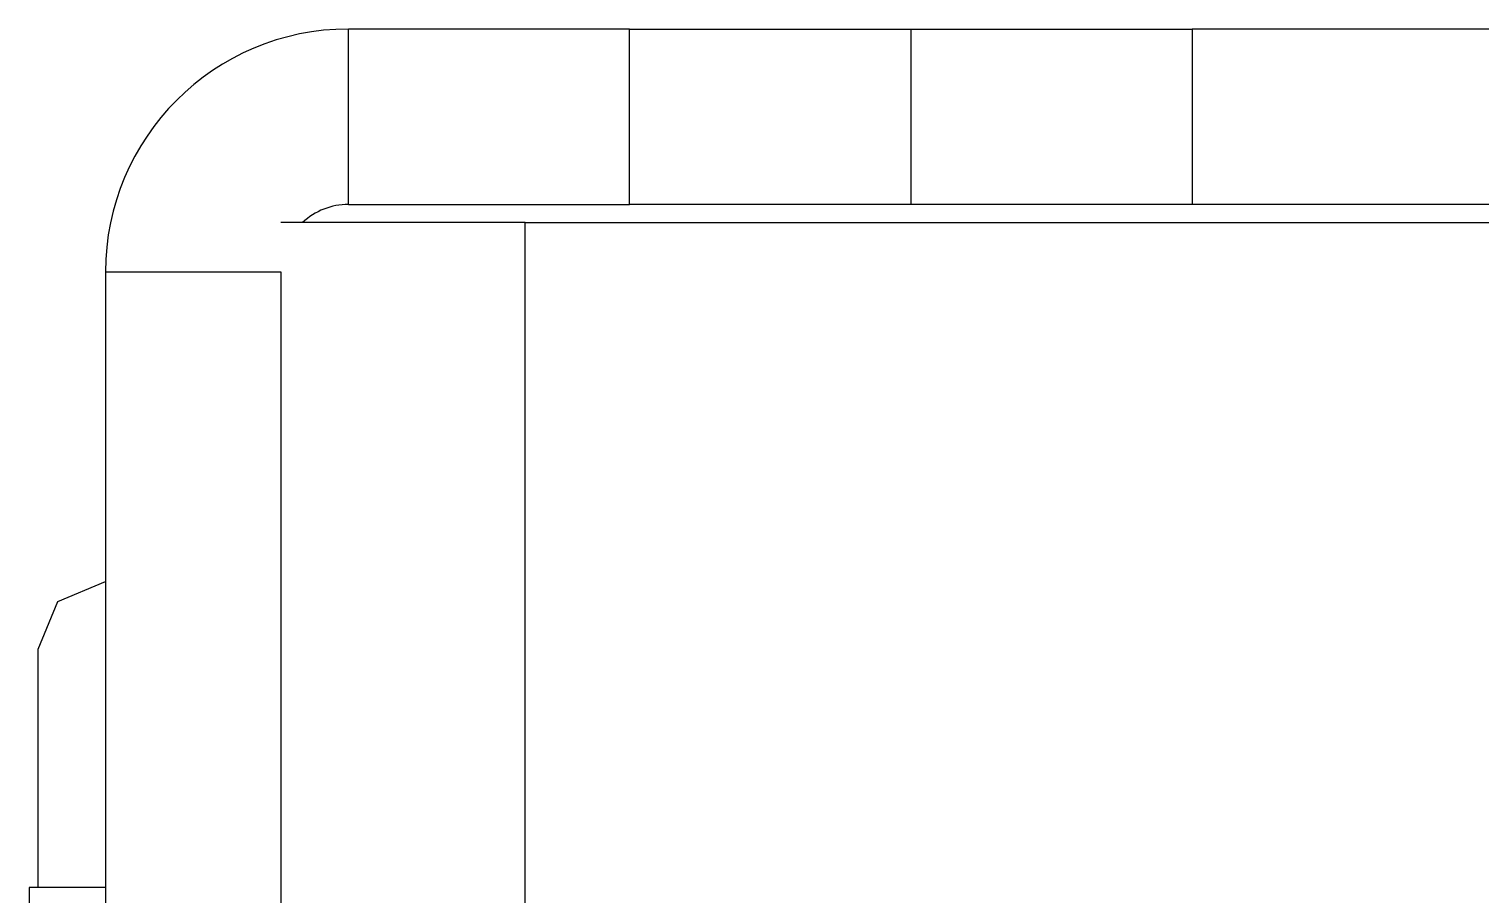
# Model space of a CAD drawing. Extents: x 8 to 102, y 11 to 162.
# Drawn here: x 65.464 to 66.11, y 106.718 to 107.103 of the extents above; entities that cross this region are included whole.
import ezdxf

# ---------------------------------------------------------------- set-up
doc = ezdxf.new("R2010")
doc.units = 0
doc.header["$MEASUREMENT"] = 0
doc.layers.add('TFR-TRI3', color=7, linetype='CONTINUOUS')

msp = doc.modelspace()

# ---------------------------------------------------------------- linework, layer by layer
at = {"layer": 'TFR-TRI3', "color": 11, "linetype": 'CONTINUOUS'}
for p, q in [((65.60634, 107.02502), (65.60634, 107.10302)), ((65.73134, 107.10302), (65.60634, 107.10302)), ((65.73134, 107.10302), (65.81973, 107.10302)), ((65.73134, 107.02502), (65.73134, 107.10302)), ((65.81973, 107.10302), (65.85634, 107.10302)), ((65.85634, 107.10302), (65.85634, 107.02502)), ((65.85634, 107.10302), (65.89295, 107.10302)), ((65.89295, 107.10302), (65.98134, 107.10302)), ((65.98134, 107.10302), (65.98134, 107.02502)), ((66.89134, 107.10302), (65.98134, 107.10302)), ((65.60634, 107.02502), (65.73134, 107.02502)), ((65.81973, 107.02502), (65.73134, 107.02502)), ((65.85634, 107.02502), (65.81973, 107.02502)), ((65.89295, 107.02502), (65.85634, 107.02502)), ((65.98134, 107.02502), (65.89295, 107.02502)), ((66.89134, 107.02502), (65.98134, 107.02502)), ((65.49834, 106.99502), (65.49834, 104.61702)), ((65.49834, 106.99502), (65.57634, 106.99502)), ((65.57634, 106.99502), (65.57634, 104.61702))]:
    msp.add_line(p, q, dxfattribs=at)
at = {"layer": 'TFR-TRI3', "color": 113, "linetype": 'CONTINUOUS'}
for p, q in [((65.60812, 107.01702), (65.57634, 107.01702)), ((65.68484, 107.01702), (65.60812, 107.01702)), ((65.68484, 107.01702), (68.46784, 107.01702)), ((65.68484, 11.26002), (65.68484, 107.01702))]:
    msp.add_line(p, q, dxfattribs=at)
at = {"layer": 'TFR-TRI3', "color": 3, "linetype": 'CONTINUOUS'}
for p, q in [((65.47712, 106.84855), (65.49834, 106.85735)), ((65.46834, 106.82734), (65.47712, 106.84855)), ((65.46834, 106.72127), (65.46834, 106.82734))]:
    msp.add_line(p, q, dxfattribs=at)
at = {"layer": 'TFR-TRI3', "color": 2, "linetype": 'CONTINUOUS'}
for p, q in [((65.46434, 106.72127), (65.46434, 106.70099)), ((65.49834, 106.72127), (65.46434, 106.72127))]:
    msp.add_line(p, q, dxfattribs=at)
at = {"layer": 'TFR-TRI3', "color": 11, "linetype": 'CONTINUOUS'}
for radius, end in [(0.108, 180), (0.03, 132.83438)]:
    msp.add_arc((65.60634, 106.99502), radius, 90, end, dxfattribs=at)

doc.saveas('drawing.dxf')
